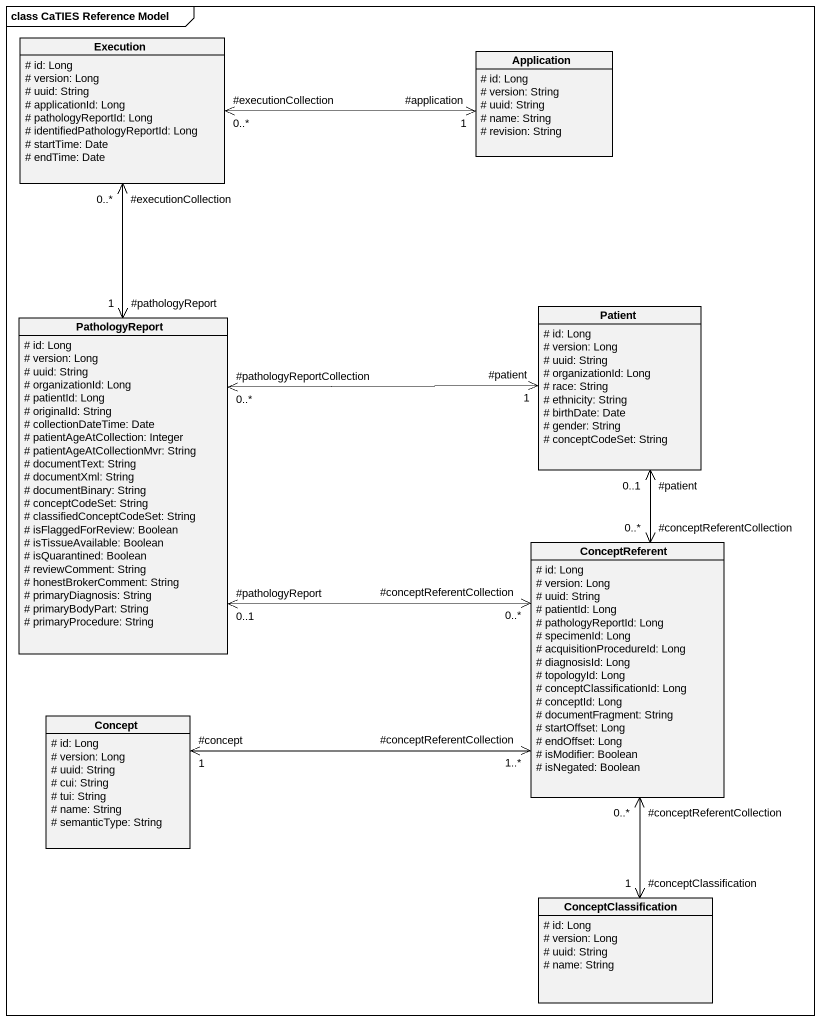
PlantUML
@startuml
mainframe class CaTIES Reference Model
hide circle
hide empty members
skinparam classAttributeIconSize 0
class Execution {
  # id: Long
  # version: Long
  # uuid: String
  # applicationId: Long
  # pathologyReportId: Long
  # identifiedPathologyReportId: Long
  # startTime: Date
  # endTime: Date
}
class Application {
  # id: Long
  # version: String
  # uuid: String
  # name: String
  # revision: String
}
class PathologyReport {
  # id: Long
  # version: Long
  # uuid: String
  # organizationId: Long
  # patientId: Long
  # originalId: String
  # collectionDateTime: Date
  # patientAgeAtCollection: Integer
  # patientAgeAtCollectionMvr: String
  # documentText: String
  # documentXml: String
  # documentBinary: String
  # conceptCodeSet: String
  # classifiedConceptCodeSet: String
  # isFlaggedForReview: Boolean
  # isTissueAvailable: Boolean
  # isQuarantined: Boolean
  # reviewComment: String
  # honestBrokerComment: String
  # primaryDiagnosis: String
  # primaryBodyPart: String
  # primaryProcedure: String
}
class Patient {
  # id: Long
  # version: Long
  # uuid: String
  # organizationId: Long
  # race: String
  # ethnicity: String
  # birthDate: Date
  # gender: String
  # conceptCodeSet: String
}
class ConceptReferent {
  # id: Long
  # version: Long
  # uuid: String
  # patientId: Long
  # pathologyReportId: Long
  # specimenId: Long
  # acquisitionProcedureId: Long
  # diagnosisId: Long
  # topologyId: Long
  # conceptClassificationId: Long
  # conceptId: Long
  # documentFragment: String
  # startOffset: Long
  # endOffset: Long
  # isModifier: Boolean
  # isNegated: Boolean
}
class Concept {
  # id: Long
  # version: Long
  # uuid: String
  # cui: String
  # tui: String
  # name: String
  # semanticType: String
}
class ConceptClassification {
  # id: Long
  # version: Long
  # uuid: String
  # name: String
}
Application "#application\n1" <-left-> "#executionCollection\n0..*" Execution
PathologyReport "#pathologyReport\n1" <-up-> "#executionCollection\n0..*" Execution
PathologyReport "#pathologyReport\n0..1" <-right-> "#conceptReferentCollection\n0..*" ConceptReferent
Patient "#patient\n1" <-left-> "#pathologyReportCollection\n0..*" PathologyReport
Patient "#patient\n0..1" <--> "#conceptReferentCollection\n0..*" ConceptReferent
ConceptReferent "#conceptReferentCollection\n0..*" <--> "#conceptClassification\n1" ConceptClassification
Concept "#concept\n1" <-right-> "#conceptReferentCollection\n1..*" ConceptReferent
@enduml
